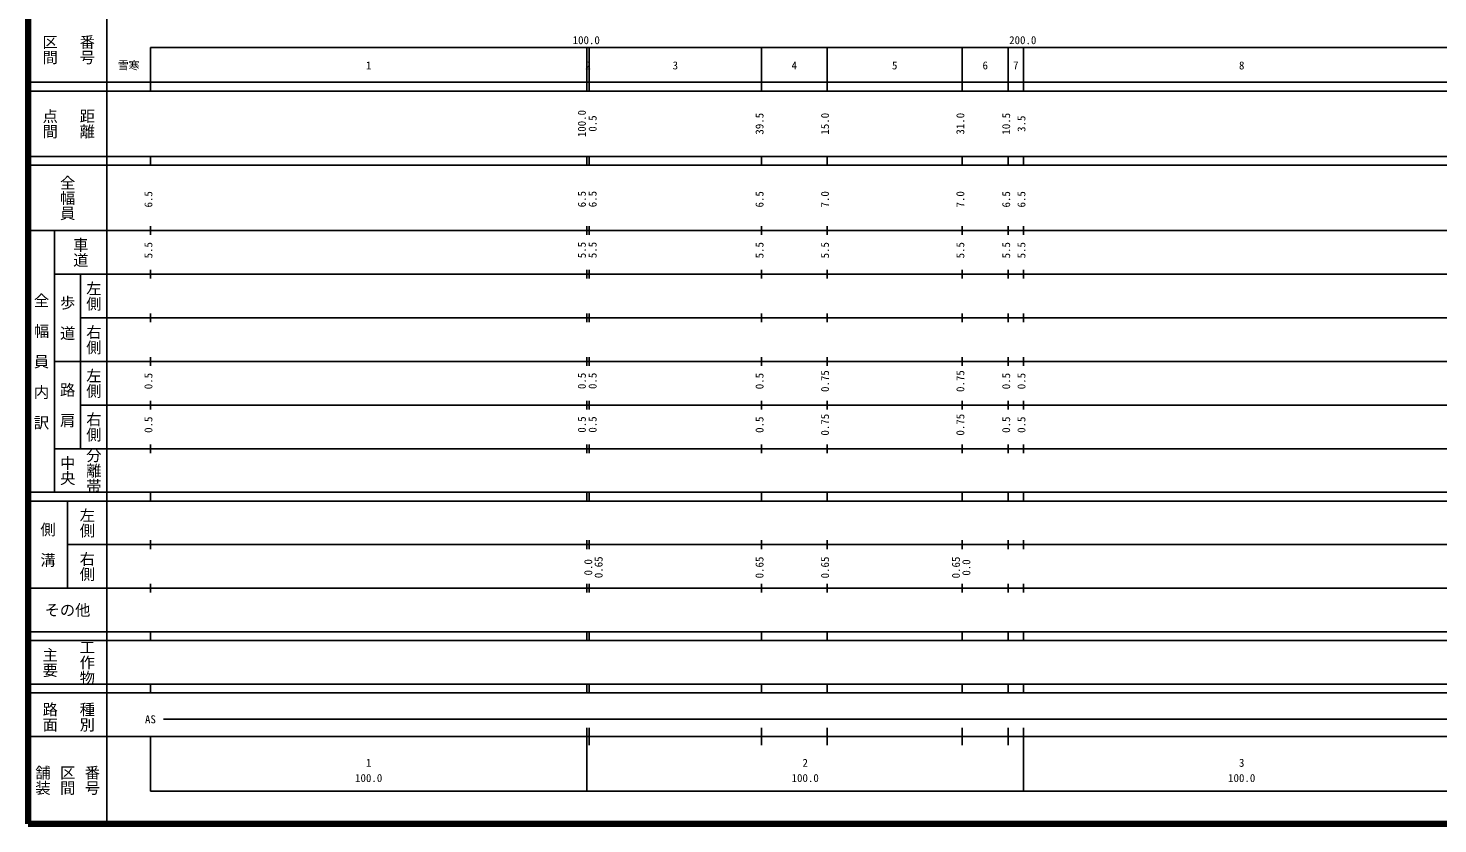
# Model space of a CAD drawing. Units: millimetres on the paper, enlarged 1000 times. Extents: x 40000 to 680000, y 20000 to 380000.
# Drawn here: x 40000 to 362928, y 20000 to 202409 of the extents above; entities that cross this region are included whole.
import ezdxf
from ezdxf.enums import TextEntityAlignment as Align

# ---------------------------------------------------------------- set-up
doc = ezdxf.new("R2010")
doc.units = ezdxf.units.MM
doc.header["$LTSCALE"] = 1000
doc.layers.add('M-TTL', color=2, linetype='Continuous', lineweight=140)
doc.layers.add('M-TTL-BAND', color=7, linetype='Continuous', lineweight=25)
doc.styles.add('@ＭＳ ゴシック', font='')
doc.styles.add('ＭＳ ゴシック', font='')
doc.styles.get('@ＭＳ ゴシック').set_extended_font_data('@MS Gothic')
doc.styles.get('ＭＳ ゴシック').set_extended_font_data('MS Gothic')

msp = doc.modelspace()

# ---------------------------------------------------------------- linework, layer by layer
at = {"layer": 'M-TTL'}
for p, q in [((40000, 380000), (40000, 20000)), ((40000, 20000), (680000, 20000))]:
    msp.add_line(p, q, dxfattribs=at)
at = {"layer": 'M-TTL-BAND'}
for p, q in [((58000, 370000), (58000, 20000)), ((68000, 198000), (579000, 198000)), ((68000, 198000), (68000, 188000)), ((168000, 188000), (168000, 198000)), ((168500, 188000), (168500, 198000)), ((208000, 188000), (208000, 198000)), ((223000, 188000), (223000, 198000)), ((254000, 188000), (254000, 198000)), ((264500, 188000), (264500, 198000)), ((268000, 188000), (268000, 198000)), ((40000, 190000), (579000, 190000)), ((40000, 188000), (579000, 188000)), ((40000, 173000), (579000, 173000)), ((68000, 171000), (68000, 173000)), ((168000, 171000), (168000, 173000)), ((168500, 171000), (168500, 173000)), ((208000, 171000), (208000, 173000)), ((223000, 171000), (223000, 173000)), ((254000, 171000), (254000, 173000)), ((264500, 171000), (264500, 173000)), ((268000, 171000), (268000, 173000)), ((40000, 171000), (579000, 171000)), ((40000, 156000), (579000, 156000)), ((46000, 96000), (46000, 156000)), ((68000, 155000), (68000, 157000)), ((168000, 155000), (168000, 157000)), ((168500, 155000), (168500, 157000)), ((208000, 155000), (208000, 157000)), ((223000, 155000), (223000, 157000)), ((254000, 155000), (254000, 157000)), ((264500, 155000), (264500, 157000)), ((268000, 155000), (268000, 157000)), ((46000, 146000), (579000, 146000)), ((52000, 146000), (52000, 106000)), ((68000, 145000), (68000, 147000)), ((168000, 145000), (168000, 147000)), ((168500, 145000), (168500, 147000)), ((208000, 145000), (208000, 147000)), ((223000, 145000), (223000, 147000)), ((254000, 145000), (254000, 147000)), ((264500, 145000), (264500, 147000)), ((268000, 145000), (268000, 147000)), ((52000, 136000), (579000, 136000)), ((68000, 135000), (68000, 137000)), ((168000, 135000), (168000, 137000)), ((168500, 135000), (168500, 137000)), ((208000, 135000), (208000, 137000)), ((223000, 135000), (223000, 137000)), ((254000, 135000), (254000, 137000)), ((264500, 135000), (264500, 137000)), ((268000, 135000), (268000, 137000)), ((46000, 126000), (579000, 126000)), ((68000, 125000), (68000, 127000)), ((168000, 125000), (168000, 127000)), ((168500, 125000), (168500, 127000)), ((208000, 125000), (208000, 127000)), ((223000, 125000), (223000, 127000)), ((254000, 125000), (254000, 127000)), ((264500, 125000), (264500, 127000)), ((268000, 125000), (268000, 127000)), ((68000, 115000), (68000, 117000)), ((168000, 115000), (168000, 117000)), ((168500, 115000), (168500, 117000)), ((208000, 115000), (208000, 117000)), ((223000, 115000), (223000, 117000)), ((254000, 115000), (254000, 117000)), ((264500, 115000), (264500, 117000)), ((268000, 115000), (268000, 117000)), ((52000, 116000), (579000, 116000)), ((68000, 105000), (68000, 107000)), ((168000, 105000), (168000, 107000)), ((168500, 105000), (168500, 107000)), ((208000, 105000), (208000, 107000)), ((223000, 105000), (223000, 107000)), ((254000, 105000), (254000, 107000)), ((264500, 105000), (264500, 107000)), ((268000, 105000), (268000, 107000)), ((46000, 106000), (579000, 106000)), ((40000, 96000), (579000, 96000)), ((40000, 94000), (579000, 94000)), ((49000, 94000), (49000, 74000)), ((68000, 94000), (68000, 96000)), ((168000, 94000), (168000, 96000)), ((168500, 94000), (168500, 96000)), ((208000, 94000), (208000, 96000)), ((223000, 94000), (223000, 96000)), ((254000, 94000), (254000, 96000)), ((264500, 94000), (264500, 96000)), ((268000, 94000), (268000, 96000)), ((49000, 84000), (579000, 84000)), ((68000, 83000), (68000, 85000)), ((168000, 83000), (168000, 85000)), ((168500, 83000), (168500, 85000)), ((208000, 83000), (208000, 85000)), ((223000, 83000), (223000, 85000)), ((254000, 83000), (254000, 85000)), ((264500, 83000), (264500, 85000)), ((268000, 83000), (268000, 85000)), ((68000, 73000), (68000, 75000)), ((168000, 73000), (168000, 75000)), ((168500, 73000), (168500, 75000)), ((208000, 73000), (208000, 75000)), ((223000, 73000), (223000, 75000)), ((254000, 73000), (254000, 75000)), ((264500, 73000), (264500, 75000)), ((268000, 73000), (268000, 75000)), ((40000, 74000), (579000, 74000)), ((40000, 64000), (579000, 64000)), ((40000, 62000), (579000, 62000)), ((68000, 62000), (68000, 64000)), ((168000, 62000), (168000, 64000)), ((168500, 62000), (168500, 64000)), ((208000, 62000), (208000, 64000)), ((223000, 62000), (223000, 64000)), ((254000, 62000), (254000, 64000)), ((264500, 62000), (264500, 64000)), ((268000, 62000), (268000, 64000)), ((40000, 52000), (579000, 52000)), ((68000, 50000), (68000, 52000)), ((168000, 50000), (168000, 52000)), ((168500, 50000), (168500, 52000)), ((208000, 50000), (208000, 52000)), ((223000, 50000), (223000, 52000)), ((254000, 50000), (254000, 52000)), ((264500, 50000), (264500, 52000)), ((268000, 50000), (268000, 52000)), ((40000, 50000), (579000, 50000)), ((71000, 44000), (500000, 44000)), ((168000, 27500), (168000, 42000)), ((168500, 38000), (168500, 42000)), ((208000, 38000), (208000, 42000)), ((223000, 38000), (223000, 42000)), ((254000, 38000), (254000, 42000)), ((264500, 38000), (264500, 42000)), ((268000, 27500), (268000, 42000)), ((40000, 40000), (579000, 40000)), ((68000, 40000), (68000, 27500)), ((68000, 27500), (579000, 27500))]:
    msp.add_line(p, q, dxfattribs=at)

# ---------------------------------------------------------------- texts
at = {"layer": 'M-TTL-BAND', "style": '@ＭＳ ゴシック'}
for s, p in [('区間', (45000, 197500)), ('番号', (53500, 197500)), ('点間', (45000, 180500)), ('距離', (53500, 180500)), ('全幅員', (49000, 163500)), ('車道', (52000, 151000)), ('左側', (55000, 141000)), ('全\u3000幅\u3000員\u3000内\u3000訳', (43000, 126000)), ('歩\u3000道', (49000, 136000)), ('右側', (55000, 131000)), ('左側', (55000, 121000)), ('路\u3000肩', (49000, 116000)), ('右側', (55000, 111000)), ('中央', (49000, 101000)), ('分離帯', (55000, 101000)), ('左側', (53500, 89000)), ('側\u3000溝', (44500, 84000)), ('右側', (53500, 79000)), ('工作物', (53500, 57000)), ('主要', (45000, 57000)), ('路面', (45000, 44500)), ('種別', (53500, 44500)), ('舗装', (43333, 30000)), ('区間', (49000, 30000)), ('番号', (54667, 30000))]:
    msp.add_text(s, height=2566, rotation=270, dxfattribs=at).set_placement(p, align=Align.MIDDLE_CENTER)
at = {"layer": 'M-TTL-BAND', "style": 'ＭＳ ゴシック'}
for s, p in [('100.0', (167844, 198195)), ('200.0', (267844, 198195)), ('雪寒', (63017, 192405)), ('1', (118000, 192405)), ('2', (168250, 192405)), ('3', (188250, 192405)), ('4', (215500, 192405)), ('5', (238500, 192405)), ('6', (259250, 192405)), ('7', (266250, 192405)), ('8', (318000, 192405)), ('AS', (68000, 42500)), ('1', (118000, 32523)), ('2', (218000, 32523)), ('3', (318000, 32523)), ('100.0', (118000, 29033)), ('100.0', (218000, 29033)), ('100.0', (318000, 29033))]:
    msp.add_text(s, height=1833, dxfattribs=at).set_placement(p, align=Align.BOTTOM_CENTER)
for s, p in [('100.0', (168300, 180539)), ('0.5', (170764, 180549)), ('39.5', (209000, 180500)), ('15.0', (224000, 180500)), ('31.0', (255000, 180500)), ('10.5', (265500, 180500)), ('3.5', (269000, 180500)), ('6.5', (69000, 163174)), ('6.5', (168300, 163213)), ('6.5', (170764, 163223)), ('6.5', (209000, 163174)), ('7.0', (224000, 163174)), ('7.0', (255000, 163174)), ('6.5', (265500, 163174)), ('6.5', (269000, 163174)), ('5.5', (69000, 151500)), ('5.5', (168300, 151539)), ('5.5', (170764, 151549)), ('5.5', (209000, 151500)), ('5.5', (224000, 151500)), ('5.5', (255000, 151500)), ('5.5', (265500, 151500)), ('5.5', (269000, 151500)), ('0.5', (69000, 121500)), ('0.5', (168300, 121539)), ('0.5', (170764, 121549)), ('0.5', (209000, 121500)), ('0.75', (224000, 121500)), ('0.75', (255000, 121500)), ('0.5', (265500, 121500)), ('0.5', (269000, 121500)), ('0.5', (69000, 111500)), ('0.5', (168300, 111539)), ('0.5', (170764, 111549)), ('0.5', (209000, 111500)), ('0.75', (224000, 111500)), ('0.75', (255000, 111500)), ('0.5', (265500, 111500)), ('0.5', (269000, 111500)), ('0.65', (172134, 78813)), ('0.65', (209000, 78764)), ('0.65', (224000, 78764)), ('0.65', (254000, 78764)), ('0.0', (169764, 78813)), ('0.0', (256370, 78764))]:
    msp.add_text(s, height=1833, rotation=90, dxfattribs=at).set_placement(p, align=Align.BOTTOM_CENTER)
msp.add_text('その他', height=2566, dxfattribs=at).set_placement((49000, 69000), align=Align.MIDDLE_CENTER)

doc.saveas('drawing.dxf')
